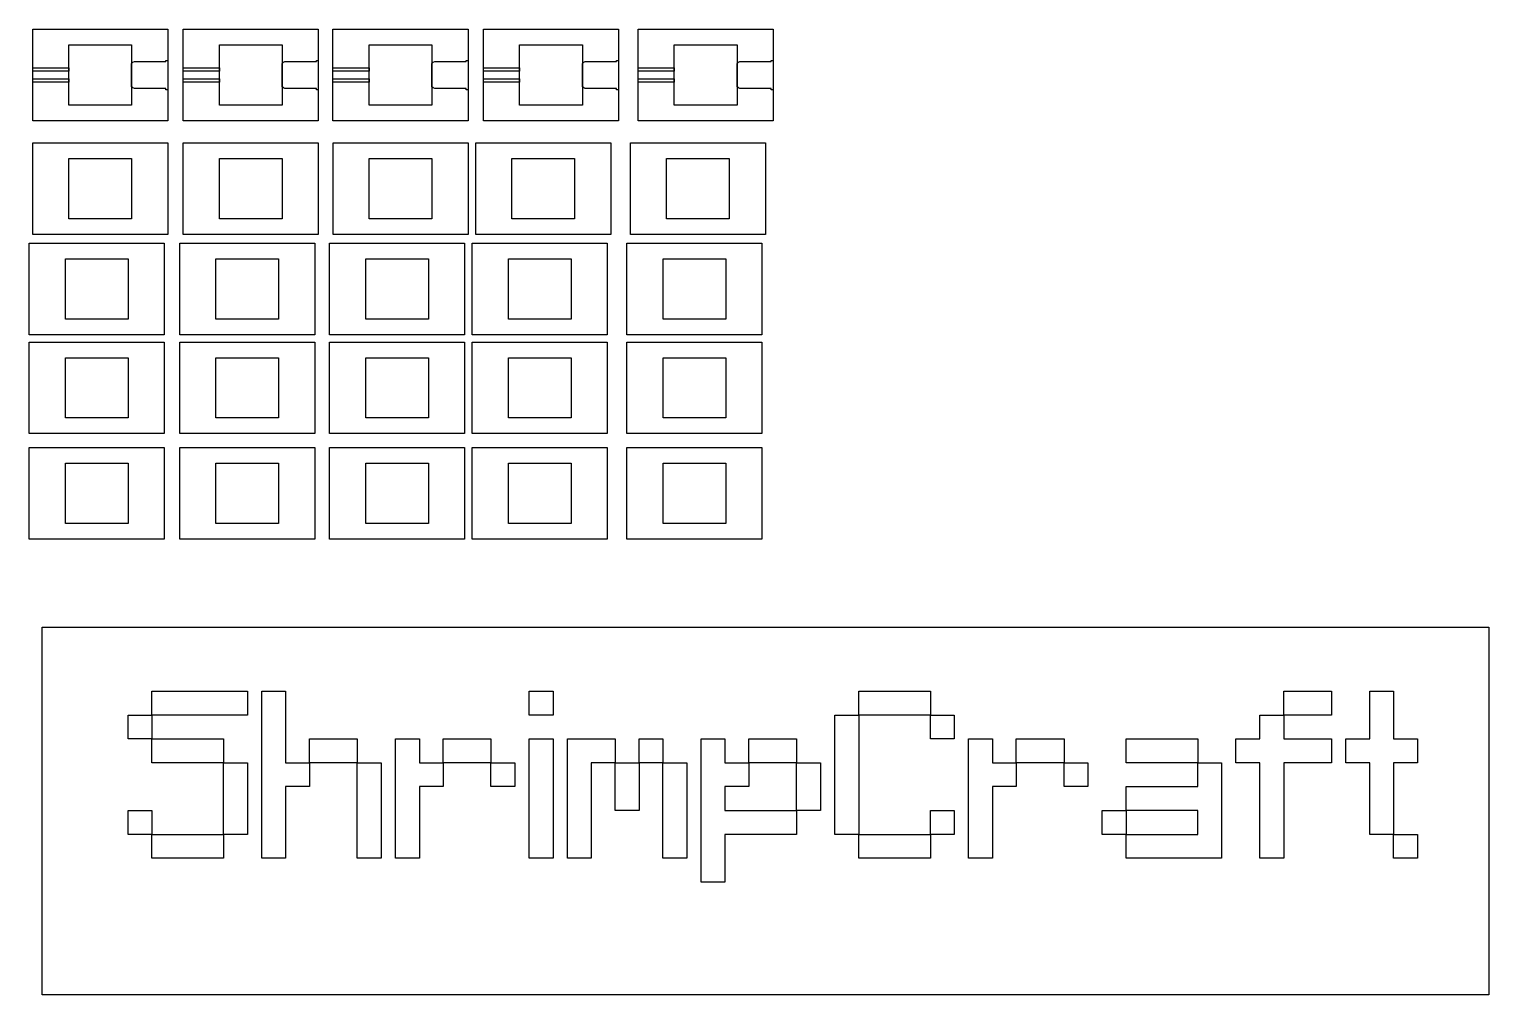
# Model space of a CAD drawing. Extents: x 16 to 319, y 81 to 281.
import ezdxf

# ---------------------------------------------------------------- set-up
doc = ezdxf.new("R2010")
doc.units = 0
doc.header["$MEASUREMENT"] = 0
doc.layers.add('LAYER_2', color=7, linetype='CONTINUOUS')

# ---------------------------------------------------------------- blocks, each defined once
blk = doc.blocks.new('BLOCK_2')
at = {"layer": 'LAYER_2', "color": 7}
for points in [[(45.14, 262.22), (17.14, 262.22), (17.14, 281.22), (45.14, 281.22), (45.14, 262.22)], [(37.64, 265.47), (24.64, 265.47), (24.64, 277.97), (37.64, 277.97), (37.64, 265.47)]]:
    blk.add_lwpolyline(points, dxfattribs=at)
at = {"layer": 'LAYER_2', "color": 3}
blk.add_lwpolyline([(24.64, 272.54), (17.14, 272.54), (17.14, 273.22), (24.64, 273.22), (24.64, 272.54)], dxfattribs=at)
at = {"layer": 'LAYER_2', "color": 5}
blk.add_lwpolyline([(24.64, 270.22), (17.14, 270.22), (17.14, 270.9), (24.64, 270.9), (24.64, 270.22)], dxfattribs=at)
blk.add_open_spline([(44.75, 274.76), (44.75, 274.76), (44.75, 274.5), (44.75, 274.5), (44.75, 274.5), (38.56, 274.5), (38.56, 274.5), (38.56, 274.5), (37.98, 274.64), (37.64, 274.14), (37.64, 274.14), (37.64, 271.76), (37.64, 271.76), (37.64, 271.76), (37.64, 271.68), (37.64, 271.68), (37.64, 271.68), (37.64, 269.3), (37.64, 269.3), (37.98, 268.8), (38.56, 268.94), (38.56, 268.94), (38.56, 268.94), (44.75, 268.94), (44.75, 268.94), (44.75, 268.94), (44.75, 268.68), (44.75, 268.68), (44.75, 268.68), (45.14, 268.68), (45.14, 268.68), (45.14, 268.68), (45.14, 271.68), (45.14, 271.68), (45.14, 271.68), (45.14, 271.76), (45.14, 271.76), (45.14, 271.76), (45.14, 274.76), (45.14, 274.76), (45.14, 274.76), (44.75, 274.76), (44.75, 274.76)], degree=3, knots=[0, 0, 0, 0, 1, 1, 1, 2, 2, 2, 3, 3, 3, 4, 4, 4, 5, 5, 5, 6, 6, 6, 7, 7, 7, 8, 8, 8, 9, 9, 9, 10, 10, 10, 11, 11, 11, 12, 12, 12, 13, 13, 13, 14, 14, 14, 14], dxfattribs=at)
blk = doc.blocks.new('BLOCK_3')
at = {"layer": 'LAYER_2', "color": 7}
for points in [[(76.34, 262.22), (48.34, 262.22), (48.34, 281.22), (76.34, 281.22), (76.34, 262.22)], [(68.84, 265.47), (55.84, 265.47), (55.84, 277.97), (68.84, 277.97), (68.84, 265.47)]]:
    blk.add_lwpolyline(points, dxfattribs=at)
at = {"layer": 'LAYER_2', "color": 3}
blk.add_lwpolyline([(55.84, 272.54), (48.34, 272.54), (48.34, 273.22), (55.84, 273.22), (55.84, 272.54)], dxfattribs=at)
at = {"layer": 'LAYER_2', "color": 5}
blk.add_lwpolyline([(55.84, 270.22), (48.34, 270.22), (48.34, 270.9), (55.84, 270.9), (55.84, 270.22)], dxfattribs=at)
blk.add_open_spline([(75.95, 274.76), (75.95, 274.76), (75.95, 274.5), (75.95, 274.5), (75.95, 274.5), (69.76, 274.5), (69.76, 274.5), (69.76, 274.5), (69.19, 274.64), (68.84, 274.14), (68.84, 274.14), (68.84, 271.76), (68.84, 271.76), (68.84, 271.76), (68.84, 271.68), (68.84, 271.68), (68.84, 271.68), (68.84, 269.3), (68.84, 269.3), (69.19, 268.8), (69.76, 268.94), (69.76, 268.94), (69.76, 268.94), (75.95, 268.94), (75.95, 268.94), (75.95, 268.94), (75.95, 268.68), (75.95, 268.68), (75.95, 268.68), (76.34, 268.68), (76.34, 268.68), (76.34, 268.68), (76.34, 271.68), (76.34, 271.68), (76.34, 271.68), (76.34, 271.76), (76.34, 271.76), (76.34, 271.76), (76.34, 274.76), (76.34, 274.76), (76.34, 274.76), (75.95, 274.76), (75.95, 274.76)], degree=3, knots=[0, 0, 0, 0, 1, 1, 1, 2, 2, 2, 3, 3, 3, 4, 4, 4, 5, 5, 5, 6, 6, 6, 7, 7, 7, 8, 8, 8, 9, 9, 9, 10, 10, 10, 11, 11, 11, 12, 12, 12, 13, 13, 13, 14, 14, 14, 14], dxfattribs=at)
blk = doc.blocks.new('BLOCK_4')
at = {"layer": 'LAYER_2', "color": 7}
for points in [[(107.4, 262.22), (79.4, 262.22), (79.4, 281.22), (107.4, 281.22), (107.4, 262.22)], [(99.9, 265.47), (86.9, 265.47), (86.9, 277.97), (99.9, 277.97), (99.9, 265.47)]]:
    blk.add_lwpolyline(points, dxfattribs=at)
at = {"layer": 'LAYER_2', "color": 3}
blk.add_lwpolyline([(86.9, 272.54), (79.4, 272.54), (79.4, 273.22), (86.9, 273.22), (86.9, 272.54)], dxfattribs=at)
at = {"layer": 'LAYER_2', "color": 5}
blk.add_lwpolyline([(86.9, 270.22), (79.4, 270.22), (79.4, 270.9), (86.9, 270.9), (86.9, 270.22)], dxfattribs=at)
blk.add_open_spline([(107.02, 274.76), (107.02, 274.76), (107.02, 274.5), (107.02, 274.5), (107.02, 274.5), (100.83, 274.5), (100.83, 274.5), (100.83, 274.5), (100.25, 274.64), (99.9, 274.14), (99.9, 274.14), (99.9, 271.76), (99.9, 271.76), (99.9, 271.76), (99.9, 271.68), (99.9, 271.68), (99.9, 271.68), (99.9, 269.3), (99.9, 269.3), (100.25, 268.8), (100.83, 268.94), (100.83, 268.94), (100.83, 268.94), (107.02, 268.94), (107.02, 268.94), (107.02, 268.94), (107.02, 268.68), (107.02, 268.68), (107.02, 268.68), (107.4, 268.68), (107.4, 268.68), (107.4, 268.68), (107.4, 271.68), (107.4, 271.68), (107.4, 271.68), (107.4, 271.76), (107.4, 271.76), (107.4, 271.76), (107.4, 274.76), (107.4, 274.76), (107.4, 274.76), (107.02, 274.76), (107.02, 274.76)], degree=3, knots=[0, 0, 0, 0, 1, 1, 1, 2, 2, 2, 3, 3, 3, 4, 4, 4, 5, 5, 5, 6, 6, 6, 7, 7, 7, 8, 8, 8, 9, 9, 9, 10, 10, 10, 11, 11, 11, 12, 12, 12, 13, 13, 13, 14, 14, 14, 14], dxfattribs=at)
blk = doc.blocks.new('BLOCK_5')
at = {"layer": 'LAYER_2', "color": 7}
for points in [[(138.61, 262.22), (110.61, 262.22), (110.61, 281.22), (138.61, 281.22), (138.61, 262.22)], [(131.11, 265.47), (118.11, 265.47), (118.11, 277.97), (131.11, 277.97), (131.11, 265.47)]]:
    blk.add_lwpolyline(points, dxfattribs=at)
at = {"layer": 'LAYER_2', "color": 3}
blk.add_lwpolyline([(118.11, 272.54), (110.61, 272.54), (110.61, 273.22), (118.11, 273.22), (118.11, 272.54)], dxfattribs=at)
at = {"layer": 'LAYER_2', "color": 5}
blk.add_lwpolyline([(118.11, 270.22), (110.61, 270.22), (110.61, 270.9), (118.11, 270.9), (118.11, 270.22)], dxfattribs=at)
blk.add_open_spline([(138.22, 274.76), (138.22, 274.76), (138.22, 274.5), (138.22, 274.5), (138.22, 274.5), (132.03, 274.5), (132.03, 274.5), (132.03, 274.5), (131.45, 274.64), (131.11, 274.14), (131.11, 274.14), (131.11, 271.76), (131.11, 271.76), (131.11, 271.76), (131.11, 271.68), (131.11, 271.68), (131.11, 271.68), (131.11, 269.3), (131.11, 269.3), (131.45, 268.8), (132.03, 268.94), (132.03, 268.94), (132.03, 268.94), (138.22, 268.94), (138.22, 268.94), (138.22, 268.94), (138.22, 268.68), (138.22, 268.68), (138.22, 268.68), (138.61, 268.68), (138.61, 268.68), (138.61, 268.68), (138.61, 271.68), (138.61, 271.68), (138.61, 271.68), (138.61, 271.76), (138.61, 271.76), (138.61, 271.76), (138.61, 274.76), (138.61, 274.76), (138.61, 274.76), (138.22, 274.76), (138.22, 274.76)], degree=3, knots=[0, 0, 0, 0, 1, 1, 1, 2, 2, 2, 3, 3, 3, 4, 4, 4, 5, 5, 5, 6, 6, 6, 7, 7, 7, 8, 8, 8, 9, 9, 9, 10, 10, 10, 11, 11, 11, 12, 12, 12, 13, 13, 13, 14, 14, 14, 14], dxfattribs=at)
blk = doc.blocks.new('BLOCK_6')
at = {"layer": 'LAYER_2', "color": 7}
for points in [[(170.68, 262.22), (142.68, 262.22), (142.68, 281.22), (170.68, 281.22), (170.68, 262.22)], [(163.18, 265.47), (150.18, 265.47), (150.18, 277.97), (163.18, 277.97), (163.18, 265.47)]]:
    blk.add_lwpolyline(points, dxfattribs=at)
at = {"layer": 'LAYER_2', "color": 3}
blk.add_lwpolyline([(150.18, 272.54), (142.68, 272.54), (142.68, 273.22), (150.18, 273.22), (150.18, 272.54)], dxfattribs=at)
at = {"layer": 'LAYER_2', "color": 5}
blk.add_lwpolyline([(150.18, 270.22), (142.68, 270.22), (142.68, 270.9), (150.18, 270.9), (150.18, 270.22)], dxfattribs=at)
blk.add_open_spline([(170.29, 274.76), (170.29, 274.76), (170.29, 274.5), (170.29, 274.5), (170.29, 274.5), (164.1, 274.5), (164.1, 274.5), (164.1, 274.5), (163.52, 274.64), (163.18, 274.14), (163.18, 274.14), (163.18, 271.76), (163.18, 271.76), (163.18, 271.76), (163.18, 271.68), (163.18, 271.68), (163.18, 271.68), (163.18, 269.3), (163.18, 269.3), (163.52, 268.8), (164.1, 268.94), (164.1, 268.94), (164.1, 268.94), (170.29, 268.94), (170.29, 268.94), (170.29, 268.94), (170.29, 268.68), (170.29, 268.68), (170.29, 268.68), (170.68, 268.68), (170.68, 268.68), (170.68, 268.68), (170.68, 271.68), (170.68, 271.68), (170.68, 271.68), (170.68, 271.76), (170.68, 271.76), (170.68, 271.76), (170.68, 274.76), (170.68, 274.76), (170.68, 274.76), (170.29, 274.76), (170.29, 274.76)], degree=3, knots=[0, 0, 0, 0, 1, 1, 1, 2, 2, 2, 3, 3, 3, 4, 4, 4, 5, 5, 5, 6, 6, 6, 7, 7, 7, 8, 8, 8, 9, 9, 9, 10, 10, 10, 11, 11, 11, 12, 12, 12, 13, 13, 13, 14, 14, 14, 14], dxfattribs=at)
blk = doc.blocks.new('BLOCK_7')
at = {"layer": 'LAYER_2', "color": 4}
for points in [[(41.86, 139.04), (41.86, 144), (61.66, 144), (61.66, 139.04), (41.86, 139.04)], [(64.63, 109.34), (64.63, 144), (69.58, 144), (69.58, 129.14), (74.54, 129.14), (74.54, 124.19), (69.58, 124.19), (69.58, 109.34), (64.63, 109.34)], [(120.09, 139.04), (120.09, 144), (125.04, 144), (125.04, 139.04), (120.09, 139.04)], [(188.41, 139.04), (188.41, 144), (203.27, 144), (203.27, 139.04), (188.41, 139.04)], [(276.54, 139.04), (276.54, 144), (286.45, 144), (286.45, 139.04), (276.54, 139.04)], [(294.37, 114.29), (294.37, 129.14), (289.42, 129.14), (289.42, 134.09), (294.37, 134.09), (294.37, 144), (299.32, 144), (299.32, 134.09), (304.27, 134.09), (304.27, 129.14), (299.32, 129.14), (299.32, 114.29), (294.37, 114.29)], [(36.91, 134.09), (36.91, 139.04), (41.86, 139.04), (41.86, 134.09), (36.91, 134.09)], [(183.46, 114.29), (183.46, 139.04), (188.41, 139.04), (188.41, 114.29), (183.46, 114.29)], [(203.27, 134.09), (203.27, 139.04), (208.22, 139.04), (208.22, 134.09), (203.27, 134.09)], [(271.59, 109.34), (271.59, 129.14), (266.64, 129.14), (266.64, 134.09), (271.59, 134.09), (271.59, 139.04), (276.54, 139.04), (276.54, 134.09), (286.45, 134.09), (286.45, 129.14), (276.54, 129.14), (276.54, 109.34), (271.59, 109.34)], [(41.86, 129.14), (41.86, 134.09), (56.71, 134.09), (56.71, 129.14), (41.86, 129.14)], [(74.54, 129.14), (74.54, 134.09), (84.44, 134.09), (84.44, 129.14), (74.54, 129.14)], [(92.36, 109.34), (92.36, 134.09), (97.31, 134.09), (97.31, 129.14), (102.26, 129.14), (102.26, 124.19), (97.31, 124.19), (97.31, 109.34), (92.36, 109.34)], [(102.26, 129.14), (102.26, 134.09), (112.16, 134.09), (112.16, 129.14), (102.26, 129.14)], [(120.09, 109.34), (120.09, 134.09), (125.04, 134.09), (125.04, 109.34), (120.09, 109.34)], [(128.01, 109.34), (128.01, 134.09), (137.91, 134.09), (137.91, 129.14), (132.96, 129.14), (132.96, 109.34), (128.01, 109.34)], [(142.86, 129.14), (142.86, 134.09), (147.81, 134.09), (147.81, 129.14), (142.86, 129.14)], [(155.73, 104.39), (155.73, 134.09), (160.69, 134.09), (160.69, 129.14), (165.64, 129.14), (165.64, 124.19), (160.69, 124.19), (160.69, 119.24), (175.54, 119.24), (175.54, 114.29), (160.69, 114.29), (160.69, 104.39), (155.73, 104.39)], [(165.64, 129.14), (165.64, 134.09), (175.54, 134.09), (175.54, 129.14), (165.64, 129.14)], [(211.19, 109.34), (211.19, 134.09), (216.14, 134.09), (216.14, 129.14), (221.09, 129.14), (221.09, 124.19), (216.14, 124.19), (216.14, 109.34), (211.19, 109.34)], [(221.09, 129.14), (221.09, 134.09), (230.99, 134.09), (230.99, 129.14), (221.09, 129.14)], [(243.87, 129.14), (243.87, 134.09), (258.72, 134.09), (258.72, 129.14), (243.87, 129.14)], [(56.71, 114.29), (56.71, 129.14), (61.66, 129.14), (61.66, 114.29), (56.71, 114.29)], [(84.44, 109.34), (84.44, 129.14), (89.39, 129.14), (89.39, 109.34), (84.44, 109.34)], [(112.16, 124.19), (112.16, 129.14), (117.12, 129.14), (117.12, 124.19), (112.16, 124.19)], [(137.91, 119.24), (137.91, 129.14), (142.86, 129.14), (142.86, 119.24), (137.91, 119.24)], [(147.81, 109.34), (147.81, 129.14), (152.76, 129.14), (152.76, 109.34), (147.81, 109.34)], [(175.54, 119.24), (175.54, 129.14), (180.49, 129.14), (180.49, 119.24), (175.54, 119.24)], [(230.99, 124.19), (230.99, 129.14), (235.94, 129.14), (235.94, 124.19), (230.99, 124.19)], [(243.87, 109.34), (243.87, 114.29), (258.72, 114.29), (258.72, 119.24), (243.87, 119.24), (243.87, 124.19), (258.72, 124.19), (258.72, 129.14), (263.67, 129.14), (263.67, 109.34), (243.87, 109.34)], [(36.91, 114.29), (36.91, 119.24), (41.86, 119.24), (41.86, 114.29), (36.91, 114.29)], [(203.27, 114.29), (203.27, 119.24), (208.22, 119.24), (208.22, 114.29), (203.27, 114.29)], [(238.91, 114.29), (238.91, 119.24), (243.87, 119.24), (243.87, 114.29), (238.91, 114.29)], [(41.86, 109.34), (41.86, 114.29), (56.71, 114.29), (56.71, 109.34), (41.86, 109.34)], [(188.41, 109.34), (188.41, 114.29), (203.27, 114.29), (203.27, 109.34), (188.41, 109.34)], [(299.32, 109.34), (299.32, 114.29), (304.27, 114.29), (304.27, 109.34), (299.32, 109.34)]]:
    blk.add_lwpolyline(points, dxfattribs=at)

msp = doc.modelspace()

# ---------------------------------------------------------------- linework, layer by layer
at = {"layer": 'LAYER_2', "color": 7}
for points in [[(45.14, 238.65), (17.14, 238.65), (17.14, 257.65), (45.14, 257.65), (45.14, 238.65)], [(76.34, 238.65), (48.34, 238.65), (48.34, 257.65), (76.34, 257.65), (76.34, 238.65)], [(107.42, 238.65), (79.42, 238.65), (79.42, 257.65), (107.42, 257.65), (107.42, 238.65)], [(137.01, 238.65), (109.01, 238.65), (109.01, 257.65), (137.01, 257.65), (137.01, 238.65)], [(169.07, 238.65), (141.07, 238.65), (141.07, 257.65), (169.07, 257.65), (169.07, 238.65)], [(37.64, 241.9), (24.64, 241.9), (24.64, 254.4), (37.64, 254.4), (37.64, 241.9)], [(68.84, 241.9), (55.84, 241.9), (55.84, 254.4), (68.84, 254.4), (68.84, 241.9)], [(99.92, 241.9), (86.92, 241.9), (86.92, 254.4), (99.92, 254.4), (99.92, 241.9)], [(129.51, 241.9), (116.51, 241.9), (116.51, 254.4), (129.51, 254.4), (129.51, 241.9)], [(161.57, 241.9), (148.57, 241.9), (148.57, 254.4), (161.57, 254.4), (161.57, 241.9)], [(44.41, 217.83), (16.41, 217.83), (16.41, 236.83), (44.41, 236.83), (44.41, 217.83)], [(75.61, 217.83), (47.61, 217.83), (47.61, 236.83), (75.61, 236.83), (75.61, 217.83)], [(106.69, 217.83), (78.69, 217.83), (78.69, 236.83), (106.69, 236.83), (106.69, 217.83)], [(136.27, 217.83), (108.27, 217.83), (108.27, 236.83), (136.27, 236.83), (136.27, 217.83)], [(168.34, 217.83), (140.34, 217.83), (140.34, 236.83), (168.34, 236.83), (168.34, 217.83)], [(36.91, 221.08), (23.91, 221.08), (23.91, 233.58), (36.91, 233.58), (36.91, 221.08)], [(68.11, 221.08), (55.11, 221.08), (55.11, 233.58), (68.11, 233.58), (68.11, 221.08)], [(99.19, 221.08), (86.19, 221.08), (86.19, 233.58), (99.19, 233.58), (99.19, 221.08)], [(128.77, 221.08), (115.77, 221.08), (115.77, 233.58), (128.77, 233.58), (128.77, 221.08)], [(160.84, 221.08), (147.84, 221.08), (147.84, 233.58), (160.84, 233.58), (160.84, 221.08)], [(44.41, 197.37), (16.41, 197.37), (16.41, 216.37), (44.41, 216.37), (44.41, 197.37)], [(75.61, 197.37), (47.61, 197.37), (47.61, 216.37), (75.61, 216.37), (75.61, 197.37)], [(106.69, 197.37), (78.69, 197.37), (78.69, 216.37), (106.69, 216.37), (106.69, 197.37)], [(136.27, 197.37), (108.27, 197.37), (108.27, 216.37), (136.27, 216.37), (136.27, 197.37)], [(168.34, 197.37), (140.34, 197.37), (140.34, 216.37), (168.34, 216.37), (168.34, 197.37)], [(36.91, 200.62), (23.91, 200.62), (23.91, 213.12), (36.91, 213.12), (36.91, 200.62)], [(68.11, 200.62), (55.11, 200.62), (55.11, 213.12), (68.11, 213.12), (68.11, 200.62)], [(99.19, 200.62), (86.19, 200.62), (86.19, 213.12), (99.19, 213.12), (99.19, 200.62)], [(128.77, 200.62), (115.77, 200.62), (115.77, 213.12), (128.77, 213.12), (128.77, 200.62)], [(160.84, 200.62), (147.84, 200.62), (147.84, 213.12), (160.84, 213.12), (160.84, 200.62)], [(44.41, 175.5), (16.41, 175.5), (16.41, 194.5), (44.41, 194.5), (44.41, 175.5)], [(75.61, 175.5), (47.61, 175.5), (47.61, 194.5), (75.61, 194.5), (75.61, 175.5)], [(106.69, 175.5), (78.69, 175.5), (78.69, 194.5), (106.69, 194.5), (106.69, 175.5)], [(136.27, 175.5), (108.27, 175.5), (108.27, 194.5), (136.27, 194.5), (136.27, 175.5)], [(168.34, 175.5), (140.34, 175.5), (140.34, 194.5), (168.34, 194.5), (168.34, 175.5)], [(36.91, 178.75), (23.91, 178.75), (23.91, 191.25), (36.91, 191.25), (36.91, 178.75)], [(68.11, 178.75), (55.11, 178.75), (55.11, 191.25), (68.11, 191.25), (68.11, 178.75)], [(99.19, 178.75), (86.19, 178.75), (86.19, 191.25), (99.19, 191.25), (99.19, 178.75)], [(128.77, 178.75), (115.77, 178.75), (115.77, 191.25), (128.77, 191.25), (128.77, 178.75)], [(160.84, 178.75), (147.84, 178.75), (147.84, 191.25), (160.84, 191.25), (160.84, 178.75)]]:
    msp.add_lwpolyline(points, dxfattribs=at)
at = {"layer": 'LAYER_2', "color": 4}
msp.add_lwpolyline([(319.07, 81.03), (19.07, 81.03), (19.07, 157.23), (319.07, 157.23), (319.07, 81.03)], dxfattribs=at)

# ---------------------------------------------------------------- block references
at = {"layer": 'LAYER_2'}
for name in ['BLOCK_2', 'BLOCK_3', 'BLOCK_4', 'BLOCK_5', 'BLOCK_6', 'BLOCK_7']:
    msp.add_blockref(name, (0, 0), dxfattribs=at)

doc.saveas('drawing.dxf')
